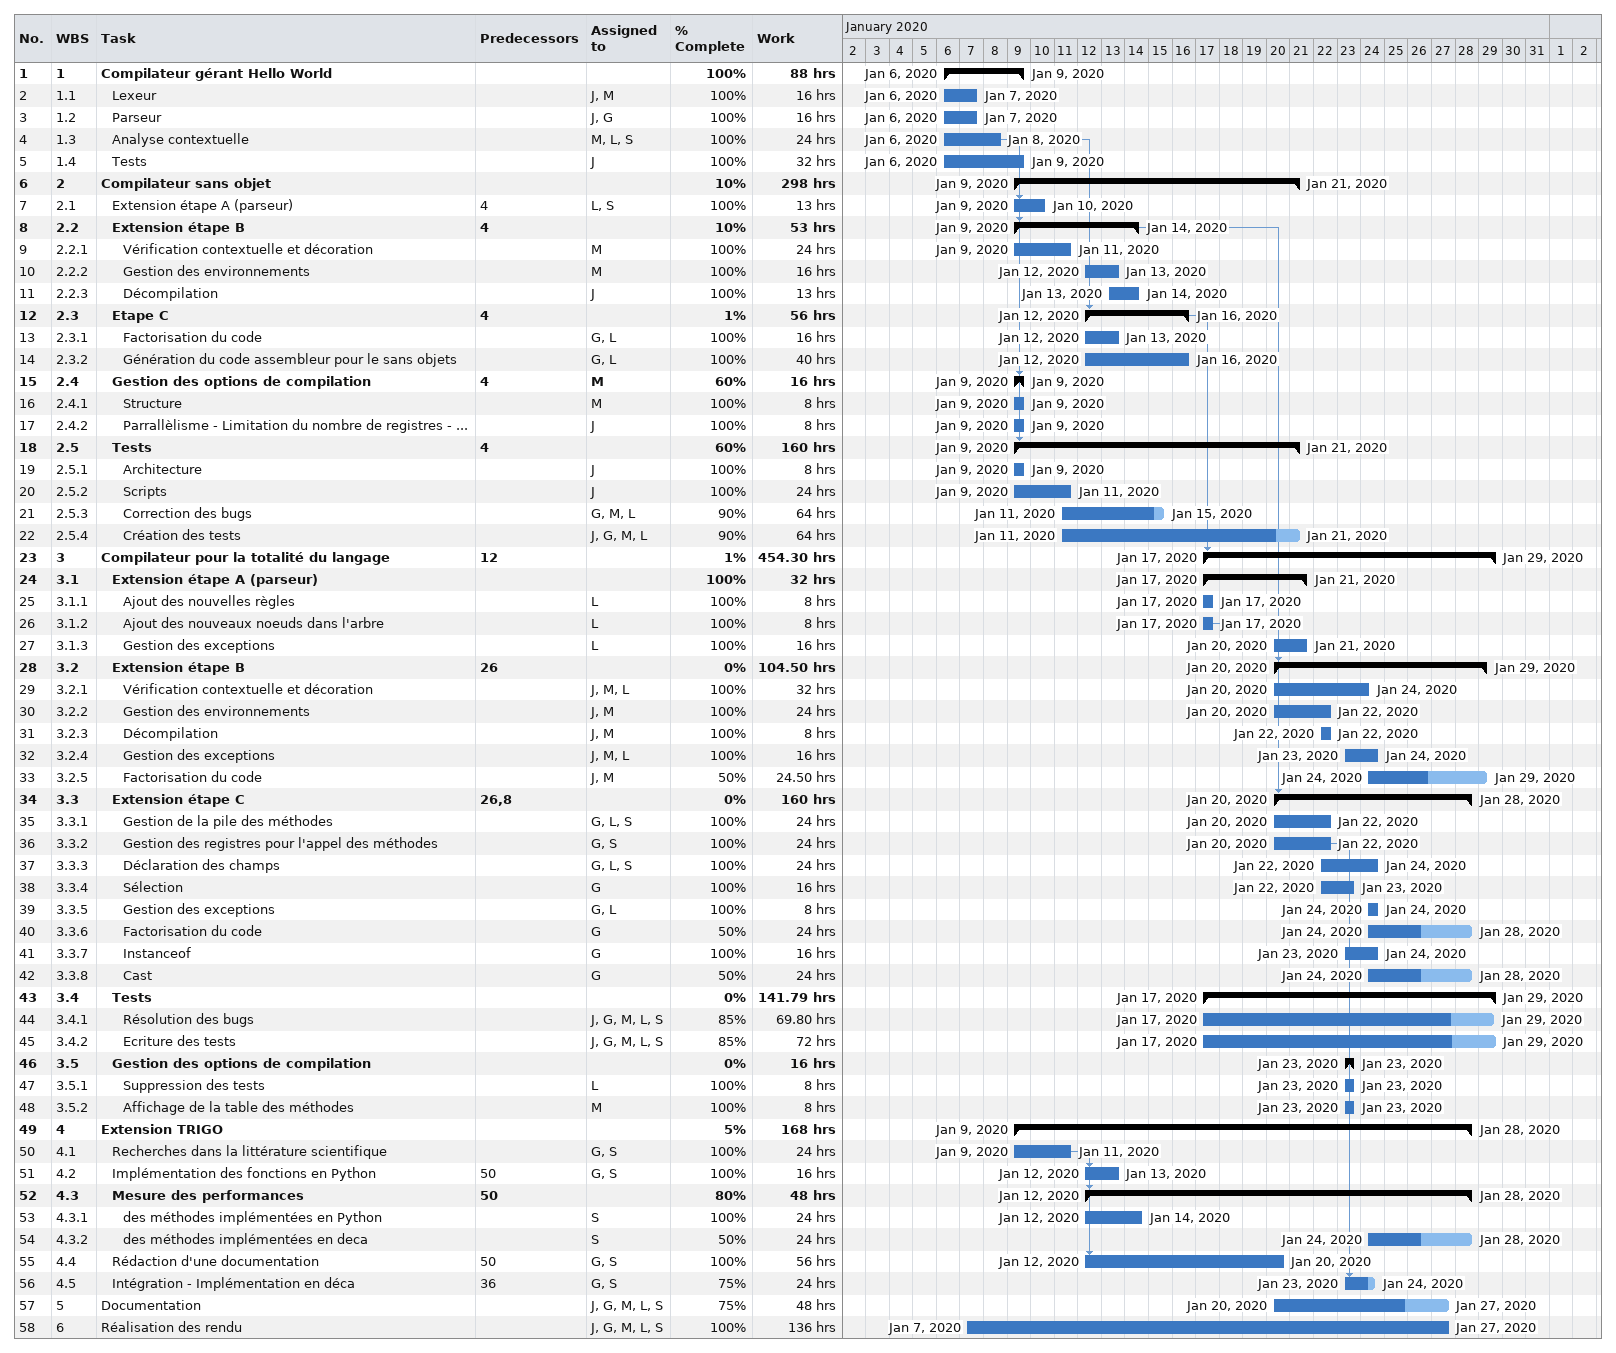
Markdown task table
| ID | WBS | Task | Start | Finish | Predecessors | Resources | % complete | Work (h) |
|---|---|---|---|---|---|---|---|---|
| 1 | 1 | **Compilateur gérant Hello World** | 2020-01-06 | 2020-01-09 |  |  | 100 | 88 |
| 2 | 1.1 | Lexeur | 2020-01-06 | 2020-01-07 |  | J, M | 100 | 16 |
| 3 | 1.2 | Parseur | 2020-01-06 | 2020-01-07 |  | J, G | 100 | 16 |
| 4 | 1.3 | Analyse contextuelle | 2020-01-06 | 2020-01-08 |  | M, L, S | 100 | 24 |
| 5 | 1.4 | Tests | 2020-01-06 | 2020-01-09 |  | J | 100 | 32 |
| 6 | 2 | **Compilateur sans objet** | 2020-01-09 | 2020-01-21 |  |  | 10 | 298 |
| 7 | 2.1 | Extension étape A (parseur) | 2020-01-09 | 2020-01-10 | 4 | L, S | 100 | 13 |
| 8 | 2.2 | **Extension étape B** | 2020-01-09 | 2020-01-14 | 4 |  | 10 | 53 |
| 9 | 2.2.1 | Vérification contextuelle et décoration | 2020-01-09 | 2020-01-11 |  | M | 100 | 24 |
| 10 | 2.2.2 | Gestion des environnements | 2020-01-12 | 2020-01-13 |  | M | 100 | 16 |
| 11 | 2.2.3 | Décompilation | 2020-01-13 | 2020-01-14 |  | J | 100 | 13 |
| 12 | 2.3 | **Etape C** | 2020-01-12 | 2020-01-16 | 4 |  | 1 | 56 |
| 13 | 2.3.1 | Factorisation du code | 2020-01-12 | 2020-01-13 |  | G, L | 100 | 16 |
| 14 | 2.3.2 | Génération du code assembleur pour le sans objets | 2020-01-12 | 2020-01-16 |  | G, L | 100 | 40 |
| 15 | 2.4 | **Gestion des options de compilation** | 2020-01-09 | 2020-01-09 | 4 | M | 60 | 16 |
| 16 | 2.4.1 | Structure | 2020-01-09 | 2020-01-09 |  | M | 100 | 8 |
| 17 | 2.4.2 | Parrallèlisme - Limitation du nombre de registres - ... | 2020-01-09 | 2020-01-09 |  | J | 100 | 8 |
| 18 | 2.5 | **Tests** | 2020-01-09 | 2020-01-21 | 4 |  | 60 | 160 |
| 19 | 2.5.1 | Architecture | 2020-01-09 | 2020-01-09 |  | J | 100 | 8 |
| 20 | 2.5.2 | Scripts | 2020-01-09 | 2020-01-11 |  | J | 100 | 24 |
| 21 | 2.5.3 | Correction des bugs | 2020-01-11 | 2020-01-15 |  | G, M, L | 90 | 64 |
| 22 | 2.5.4 | Création des tests | 2020-01-11 | 2020-01-21 |  | J, G, M, L | 90 | 64 |
| 23 | 3 | **Compilateur pour la totalité du langage** | 2020-01-17 | 2020-01-29 | 12 |  | 1 | 454.30 |
| 24 | 3.1 | **Extension étape A (parseur)** | 2020-01-17 | 2020-01-21 |  |  | 100 | 32 |
| 25 | 3.1.1 | Ajout des nouvelles règles | 2020-01-17 | 2020-01-17 |  | L | 100 | 8 |
| 26 | 3.1.2 | Ajout des nouveaux noeuds dans l'arbre | 2020-01-17 | 2020-01-17 |  | L | 100 | 8 |
| 27 | 3.1.3 | Gestion des exceptions | 2020-01-20 | 2020-01-21 |  | L | 100 | 16 |
| 28 | 3.2 | **Extension étape B** | 2020-01-20 | 2020-01-29 | 26 |  | 0 | 104.50 |
| 29 | 3.2.1 | Vérification contextuelle et décoration | 2020-01-20 | 2020-01-24 |  | J, M, L | 100 | 32 |
| 30 | 3.2.2 | Gestion des environnements | 2020-01-20 | 2020-01-22 |  | J, M | 100 | 24 |
| 31 | 3.2.3 | Décompilation | 2020-01-22 | 2020-01-22 |  | J, M | 100 | 8 |
| 32 | 3.2.4 | Gestion des exceptions | 2020-01-23 | 2020-01-24 |  | J, M, L | 100 | 16 |
| 33 | 3.2.5 | Factorisation du code | 2020-01-24 | 2020-01-29 |  | J, M | 50 | 24.50 |
| 34 | 3.3 | **Extension étape C** | 2020-01-20 | 2020-01-28 | 26, 8 |  | 0 | 160 |
| 35 | 3.3.1 | Gestion de la pile des méthodes | 2020-01-20 | 2020-01-22 |  | G, L, S | 100 | 24 |
| 36 | 3.3.2 | Gestion des registres pour l'appel des méthodes | 2020-01-20 | 2020-01-22 |  | G, S | 100 | 24 |
| 37 | 3.3.3 | Déclaration des champs | 2020-01-22 | 2020-01-24 |  | G, L, S | 100 | 24 |
| 38 | 3.3.4 | Sélection | 2020-01-22 | 2020-01-23 |  | G | 100 | 16 |
| 39 | 3.3.5 | Gestion des exceptions | 2020-01-24 | 2020-01-24 |  | G, L | 100 | 8 |
| 40 | 3.3.6 | Factorisation du code | 2020-01-24 | 2020-01-28 |  | G | 50 | 24 |
| 41 | 3.3.7 | Instanceof | 2020-01-23 | 2020-01-24 |  | G | 100 | 16 |
| 42 | 3.3.8 | Cast | 2020-01-24 | 2020-01-28 |  | G | 50 | 24 |
| 43 | 3.4 | **Tests** | 2020-01-17 | 2020-01-29 |  |  | 0 | 141.79 |
| 44 | 3.4.1 | Résolution des bugs | 2020-01-17 | 2020-01-29 |  | J, G, M, L, S | 85 | 69.80 |
| 45 | 3.4.2 | Ecriture des tests | 2020-01-17 | 2020-01-29 |  | J, G, M, L, S | 85 | 72 |
| 46 | 3.5 | **Gestion des options de compilation** | 2020-01-23 | 2020-01-23 |  |  | 0 | 16 |
| 47 | 3.5.1 | Suppression des tests | 2020-01-23 | 2020-01-23 |  | L | 100 | 8 |
| 48 | 3.5.2 | Affichage de la table des méthodes | 2020-01-23 | 2020-01-23 |  | M | 100 | 8 |
| 49 | 4 | **Extension TRIGO** | 2020-01-09 | 2020-01-28 |  |  | 5 | 168 |
| 50 | 4.1 | Recherches dans la littérature scientifique | 2020-01-09 | 2020-01-11 |  | G, S | 100 | 24 |
| 51 | 4.2 | Implémentation des fonctions en Python | 2020-01-12 | 2020-01-13 | 50 | G, S | 100 | 16 |
| 52 | 4.3 | **Mesure des performances** | 2020-01-12 | 2020-01-28 | 50 |  | 80 | 48 |
| 53 | 4.3.1 | des méthodes implémentées en Python | 2020-01-12 | 2020-01-14 |  | S | 100 | 24 |
| 54 | 4.3.2 | des méthodes implémentées en deca | 2020-01-24 | 2020-01-28 |  | S | 50 | 24 |
| 55 | 4.4 | Rédaction d'une documentation | 2020-01-12 | 2020-01-20 | 50 | G, S | 100 | 56 |
| 56 | 4.5 | Intégration - Implémentation en déca | 2020-01-23 | 2020-01-24 | 36 | G, S | 75 | 24 |
| 57 | 5 | Documentation | 2020-01-20 | 2020-01-27 |  | J, G, M, L, S | 75 | 48 |
| 58 | 6 | Réalisation des rendu | 2020-01-07 | 2020-01-27 |  | J, G, M, L, S | 100 | 136 |
